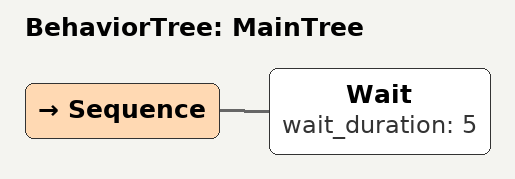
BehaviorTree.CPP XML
<root main_tree_to_execute="MainTree">
  <BehaviorTree ID="MainTree">
    <Sequence>
      <Wait wait_duration="5"/>
    </Sequence>
  </BehaviorTree>
</root>
